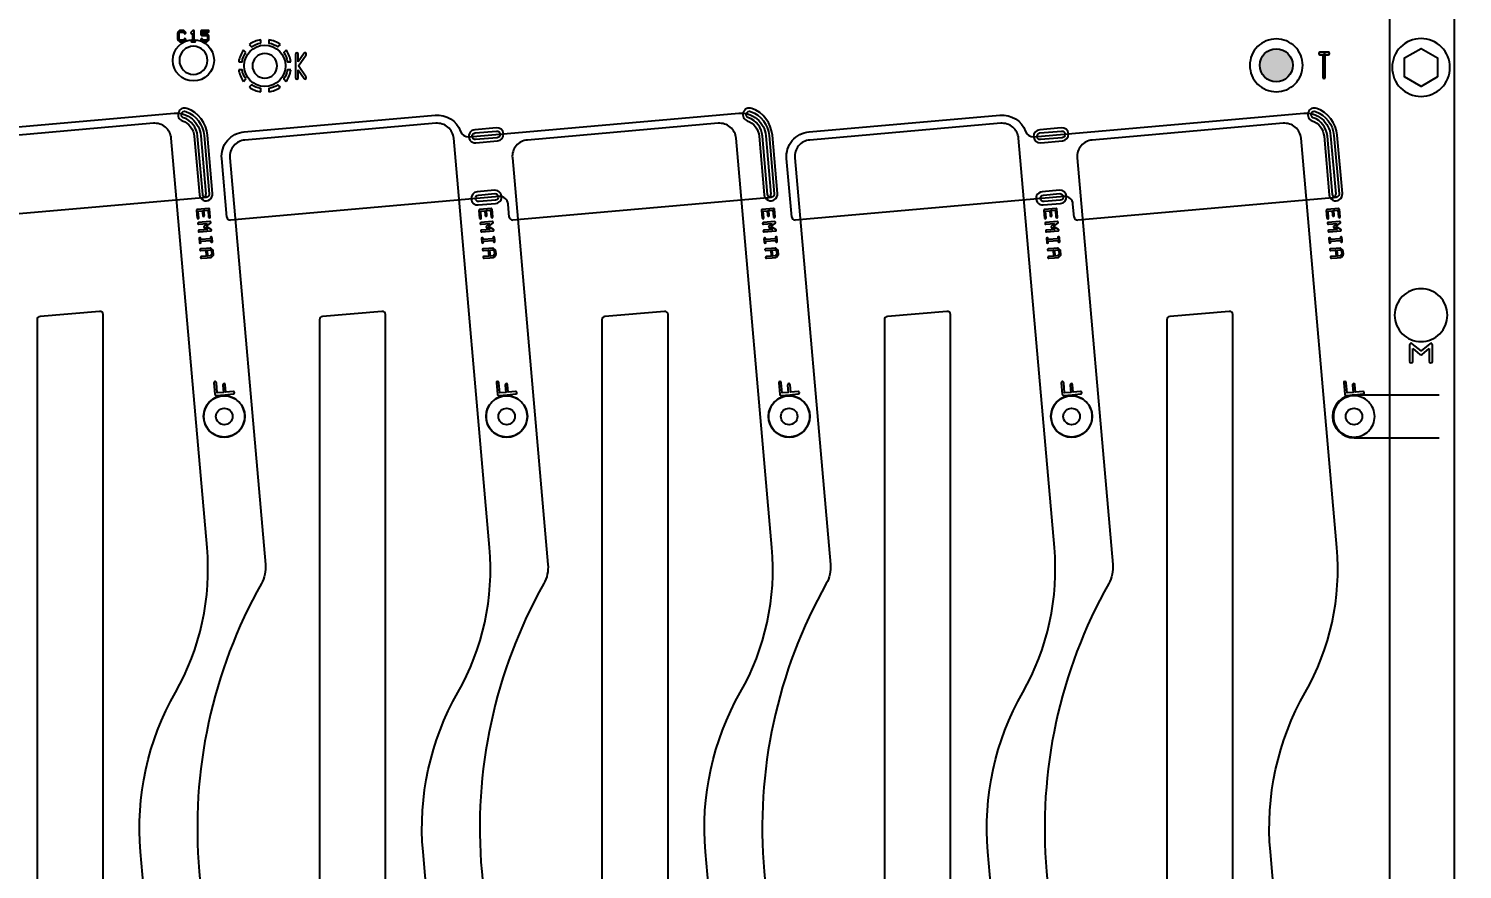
# Model space of a CAD drawing. Extents: x 2864 to 3941, y 2420 to 3182.
# Drawn here: x 3705.6 to 3792.4, y 2698.1 to 2749 of the extents above; entities that cross this region are included whole.
import ezdxf

# ---------------------------------------------------------------- set-up
doc = ezdxf.new("R2010")
doc.units = 0
for name, color, linetype in [('ada-b', 3, 'Continuous'), ('btr2_panel', 7, 'Continuous'), ('emi-panel', 2, 'Continuous'), ('emia-block-b', 5, 'Continuous')]:
    doc.layers.add(name, color=color, linetype=linetype)
doc.styles.get("Standard").update_dxf_attribs({"font": 'simplex.shx', "height": 2.7})

msp = doc.modelspace()

# ---------------------------------------------------------------- hatches: boundary and pattern name
at = {"layer": 'emia-block-b', "linetype": 'Continuous'}
msp.add_hatch(color=256, dxfattribs=at).paths.add_polyline_path([(3782.16024, 2746.80596, 1), (3780.16024, 2746.80596, 1)])

# ---------------------------------------------------------------- linework, layer by layer
at = {"layer": 'ada-b', "linetype": 'Continuous'}
for points in [[(3710.1348, 2669.41597), (3710.13502, 2731.70777, 0.440004), (3709.91759, 2731.907), (3706.31713, 2731.592, 0.388891), (3706.13456, 2731.39276), (3706.13462, 2673.78117, -0.440016), (3705.9172, 2673.58193), (3702.63462, 2673.86914, 1), (3702.28616, 2669.88432), (3709.91738, 2669.21674, 0.44002)], [(3710.13491, 2669.41598), (3710.13502, 2731.70777, 0.440004), (3709.91759, 2731.907), (3706.31713, 2731.592, 0.388891), (3706.13456, 2731.39276), (3706.13453, 2669.7309, 0.388895), (3706.31711, 2669.53166), (3709.91746, 2669.21672, 0.440063)], [(3727.2348, 2669.41597), (3727.23502, 2731.70777, 0.440004), (3727.01759, 2731.907), (3723.41713, 2731.592, 0.388891), (3723.23456, 2731.39276), (3723.23462, 2673.78117, -0.440016), (3723.0172, 2673.58193), (3719.73462, 2673.86914, 1), (3719.38616, 2669.88432), (3727.01738, 2669.21674, 0.44002)], [(3727.23491, 2669.41598), (3727.23502, 2731.70777, 0.440004), (3727.01759, 2731.907), (3723.41713, 2731.592, 0.388891), (3723.23456, 2731.39276), (3723.23453, 2669.7309, 0.388895), (3723.41711, 2669.53166), (3727.01746, 2669.21672, 0.440063)], [(3744.3348, 2669.41597), (3744.33502, 2731.70777, 0.440004), (3744.11759, 2731.907), (3740.51713, 2731.592, 0.388891), (3740.33456, 2731.39276), (3740.33462, 2673.78117, -0.440016), (3740.1172, 2673.58193), (3736.83462, 2673.86914, 1), (3736.48616, 2669.88432), (3744.11738, 2669.21674, 0.44002)], [(3744.33491, 2669.41598), (3744.33502, 2731.70777, 0.440004), (3744.11759, 2731.907), (3740.51713, 2731.592, 0.388891), (3740.33456, 2731.39276), (3740.33453, 2669.7309, 0.388895), (3740.51711, 2669.53166), (3744.11746, 2669.21672, 0.440063)], [(3761.4348, 2669.41597), (3761.43502, 2731.70777, 0.440004), (3761.21759, 2731.907), (3757.61713, 2731.592, 0.388891), (3757.43456, 2731.39276), (3757.43462, 2673.78117, -0.440016), (3757.2172, 2673.58193), (3753.93462, 2673.86914, 1), (3753.58616, 2669.88432), (3761.21738, 2669.21674, 0.44002)], [(3761.43491, 2669.41598), (3761.43502, 2731.70777, 0.440004), (3761.21759, 2731.907), (3757.61713, 2731.592, 0.388891), (3757.43456, 2731.39276), (3757.43453, 2669.7309, 0.388895), (3757.61711, 2669.53166), (3761.21746, 2669.21672, 0.440063)], [(3778.5348, 2669.41597), (3778.53502, 2731.70777, 0.440004), (3778.31759, 2731.907), (3774.71713, 2731.592, 0.388891), (3774.53456, 2731.39276), (3774.53462, 2673.78117, -0.440016), (3774.3172, 2673.58193), (3771.03462, 2673.86914, 1), (3770.68616, 2669.88432), (3778.31738, 2669.21674, 0.44002)], [(3778.53491, 2669.41598), (3778.53502, 2731.70777, 0.440004), (3778.31759, 2731.907), (3774.71713, 2731.592, 0.388891), (3774.53456, 2731.39276), (3774.53453, 2669.7309, 0.388895), (3774.71711, 2669.53166), (3778.31746, 2669.21672, 0.440063)]]:
    msp.add_lwpolyline(points, format="xyb", close=True, dxfattribs=at)
at = {"layer": 'btr2_panel'}
for p, q in [((3715.59558, 2748.22403), (3715.69492, 2748.22403)), ((3719.67299, 2748.15358), (3719.67299, 2748.35643)), ((3718.77217, 2747.57334), (3718.62873, 2747.71678)), ((3718.62874, 2745.83538), (3718.77217, 2745.97882)), ((3716.66658, 2736.87186), (3716.36582, 2737.03646)), ((3733.76658, 2736.87186), (3733.46582, 2737.03646)), ((3750.86658, 2736.87186), (3750.56582, 2737.03646)), ((3767.96658, 2736.87186), (3767.66582, 2737.03646)), ((3785.06658, 2736.87186), (3784.76582, 2737.03646))]:
    msp.add_line(p, q, dxfattribs=at)
at = {"layer": 'btr2_panel', "linetype": 'Continuous'}
for points in [[(3791.92299, 2836.18276), (3791.92299, 2659.66941, -0.044688), (3792.42299, 2659.26645), (3792.42299, 2654.08572, -0.044688), (3791.92299, 2653.68276), (3791.92299, 2648.92608, 0.414215), (3790.67299, 2647.67608, 0.414215), (3791.92299, 2646.42608), (3791.92299, 2643.67608), (3537.92299, 2643.67608)], [(3715.69492, 2748.22403, 1), (3715.69492, 2748.32403), (3715.64558, 2748.32403), (3715.64558, 2748.87006, 0.669786), (3715.56007, 2748.90526), (3715.46089, 2748.80608, 1), (3715.5316, 2748.73537), (3715.54558, 2748.74935)], [(3715.54558, 2748.74935), (3715.54558, 2748.32403), (3715.49625, 2748.32403, 1), (3715.49625, 2748.22403), (3715.59558, 2748.22403)], [(3718.98229, 2748.07033), (3719.12573, 2747.9269, -0.106991), (3719.67299, 2748.15358)], [(3720.17299, 2748.35643), (3720.17299, 2748.15358, -0.106992), (3720.72025, 2747.9269), (3720.86368, 2748.07033)], [(3718.34264, 2747.02608), (3718.54549, 2747.02608, -0.106992), (3718.77217, 2747.57334)], [(3721.21724, 2747.71678), (3721.0738, 2747.57334, -0.106991), (3721.30048, 2747.02608), (3721.50333, 2747.02608)], [(3721.94032, 2747.01165), (3721.94032, 2747.491, 1), (3721.79032, 2747.491), (3721.79032, 2746.0506, 1), (3721.94032, 2746.0506), (3721.94032, 2746.52995)], [(3722.42375, 2746.09318), (3721.95642, 2746.7708), (3722.42375, 2747.44842, 1), (3722.30027, 2747.53358), (3721.94032, 2747.01165)], [(3718.77217, 2745.97882, -0.106993), (3718.54549, 2746.52608), (3718.34264, 2746.52608)], [(3721.50333, 2746.52608), (3721.30048, 2746.52608, -0.106992), (3721.0738, 2745.97882), (3721.21724, 2745.83538)], [(3721.94032, 2746.52995), (3722.30027, 2746.00802, 1), (3722.42375, 2746.09318)], [(3719.67299, 2745.19573), (3719.67299, 2745.39858, -0.106992), (3719.12573, 2745.62527), (3718.98229, 2745.48183)], [(3720.86368, 2745.48183), (3720.72025, 2745.62527, -0.106991), (3720.17299, 2745.39858), (3720.17299, 2745.19573)], [(3715.20555, 2744.19751, 1), (3714.93259, 2743.44552, -0.291712), (3715.65308, 2742.5074), (3715.96265, 2738.96908, 1), (3716.7596, 2739.0388)], [(3716.56036, 2739.02137, -1), (3716.16188, 2738.98651), (3715.85232, 2742.52483, 0.29171), (3715.00083, 2743.63351, -1), (3715.13731, 2744.00951)], [(3715.13731, 2744.00951, -0.291711), (3716.2508, 2742.55969), (3716.56036, 2739.02137)], [(3716.7596, 2739.0388), (3716.45004, 2742.57712, 0.291712), (3715.20555, 2744.19751)], [(3749.40555, 2744.19751, 1), (3749.13259, 2743.44552, -0.291712), (3749.85308, 2742.5074), (3750.16265, 2738.96908, 1), (3750.9596, 2739.0388)], [(3750.76036, 2739.02137, -1), (3750.36188, 2738.98651), (3750.05232, 2742.52483, 0.29171), (3749.20083, 2743.63351, -1), (3749.33731, 2744.00951)], [(3749.33731, 2744.00951, -0.291711), (3750.4508, 2742.55969), (3750.76036, 2739.02137)], [(3750.9596, 2739.0388), (3750.65004, 2742.57712, 0.291712), (3749.40555, 2744.19751)], [(3783.60555, 2744.19751, 1), (3783.33259, 2743.44552, -0.291712), (3784.05308, 2742.5074), (3784.36265, 2738.96908, 1), (3785.1596, 2739.0388)], [(3784.96036, 2739.02137, -1), (3784.56188, 2738.98651), (3784.25232, 2742.52483, 0.29171), (3783.40083, 2743.63351, -1), (3783.53731, 2744.00951)], [(3783.53731, 2744.00951, -0.291711), (3784.6508, 2742.55969), (3784.96036, 2739.02137)], [(3785.1596, 2739.0388), (3784.85004, 2742.57712, 0.291712), (3783.60555, 2744.19751)], [(3716.36582, 2737.03646), (3716.63339, 2737.25075, 0.742511), (3716.59782, 2737.33962), (3715.9051, 2737.27902, 1), (3715.91382, 2737.1794), (3716.44202, 2737.22561)], [(3716.47371, 2736.86342), (3715.94551, 2736.81721, 1), (3715.95422, 2736.71759), (3716.64682, 2736.77818, 0.743044), (3716.66658, 2736.87186)], [(3716.44202, 2737.22561), (3716.24487, 2737.06771, 0.53607), (3716.25202, 2736.98474), (3716.47371, 2736.86342)], [(3733.46582, 2737.03646), (3733.73339, 2737.25075, 0.742511), (3733.69782, 2737.33962), (3733.0051, 2737.27902, 1), (3733.01382, 2737.1794), (3733.54202, 2737.22561)], [(3733.57371, 2736.86342), (3733.04551, 2736.81721, 1), (3733.05422, 2736.71759), (3733.74682, 2736.77818, 0.743044), (3733.76658, 2736.87186)], [(3733.54202, 2737.22561), (3733.34487, 2737.06771, 0.53607), (3733.35202, 2736.98474), (3733.57371, 2736.86342)], [(3750.56582, 2737.03646), (3750.83339, 2737.25075, 0.742511), (3750.79782, 2737.33962), (3750.1051, 2737.27902, 1), (3750.11382, 2737.1794), (3750.64202, 2737.22561)], [(3750.67371, 2736.86342), (3750.14551, 2736.81721, 1), (3750.15422, 2736.71759), (3750.84682, 2736.77818, 0.743044), (3750.86658, 2736.87186)], [(3750.64202, 2737.22561), (3750.44487, 2737.06771, 0.53607), (3750.45202, 2736.98474), (3750.67371, 2736.86342)], [(3767.66582, 2737.03646), (3767.93339, 2737.25075, 0.742511), (3767.89782, 2737.33962), (3767.2051, 2737.27902, 1), (3767.21382, 2737.1794), (3767.74202, 2737.22561)], [(3767.77371, 2736.86342), (3767.24551, 2736.81721, 1), (3767.25422, 2736.71759), (3767.94682, 2736.77818, 0.743044), (3767.96658, 2736.87186)], [(3767.74202, 2737.22561), (3767.54487, 2737.06771, 0.53607), (3767.55202, 2736.98474), (3767.77371, 2736.86342)], [(3784.76582, 2737.03646), (3785.03339, 2737.25075, 0.742511), (3784.99782, 2737.33962), (3784.3051, 2737.27902, 1), (3784.31382, 2737.1794), (3784.84202, 2737.22561)], [(3784.87371, 2736.86342), (3784.34551, 2736.81721, 1), (3784.35422, 2736.71759), (3785.04682, 2736.77818, 0.743044), (3785.06658, 2736.87186)], [(3784.84202, 2737.22561), (3784.64487, 2737.06771, 0.53607), (3784.65202, 2736.98474), (3784.87371, 2736.86342)], [(3790.62141, 2728.88057), (3790.62141, 2729.87395, 0.63678), (3790.4572, 2729.95061), (3789.92538, 2729.50743), (3789.39357, 2729.95061, 0.63678), (3789.22936, 2729.87395), (3789.22936, 2728.88057, 1), (3789.42936, 2728.88057), (3789.42936, 2729.66044)], [(3789.42936, 2729.66044), (3789.86137, 2729.30044, 0.362064), (3789.9894, 2729.30044), (3790.42141, 2729.66044)], [(3790.42141, 2729.66044), (3790.42141, 2728.88057, 1), (3790.62141, 2728.88057)]]:
    msp.add_lwpolyline(points, format="xyb", dxfattribs=at)
for points in [[(3715.12961, 2748.33802, 1), (3715.0589, 2748.40873), (3714.97421, 2748.32403), (3714.81696, 2748.32403), (3714.74691, 2748.39408), (3714.74691, 2748.75001), (3714.81696, 2748.82006), (3714.97421, 2748.82006), (3715.0589, 2748.73537, 1), (3715.12961, 2748.80608), (3715.03043, 2748.90526, 0.200121), (3714.99492, 2748.92006), (3714.79625, 2748.92006, 0.200121), (3714.76074, 2748.90526), (3714.66171, 2748.80623, 0.200121), (3714.64691, 2748.77072), (3714.64691, 2748.37337, 0.200121), (3714.66171, 2748.33786), (3714.76074, 2748.23883, 0.200121), (3714.79625, 2748.22403), (3714.99492, 2748.22403, 0.200121), (3715.03043, 2748.23883)], [(3716.54426, 2748.37337), (3716.54426, 2748.57205, 0.200121), (3716.52946, 2748.60756), (3716.43043, 2748.70658, 0.200121), (3716.39492, 2748.72138), (3716.14691, 2748.72138), (3716.14691, 2748.82006), (3716.49426, 2748.82006, 1), (3716.49426, 2748.92006), (3716.09691, 2748.92006, 0.414253), (3716.04691, 2748.87006), (3716.04691, 2748.67138, 0.414253), (3716.09691, 2748.62138), (3716.37421, 2748.62138), (3716.44426, 2748.55134), (3716.44426, 2748.39408), (3716.37421, 2748.32403), (3716.21696, 2748.32403), (3716.13226, 2748.40873, 1), (3716.06155, 2748.33802), (3716.16074, 2748.23883, 0.200121), (3716.19625, 2748.22403), (3716.39492, 2748.22403, 0.200121), (3716.43043, 2748.23883), (3716.52946, 2748.33786, 0.200121)], [(3782.76019, 2746.80596, 0.414214), (3781.16024, 2748.4059, 0.414214), (3779.5603, 2746.80596, 0.414214), (3781.16024, 2745.20601, 0.414214)], [(3791.67299, 2746.67608, 0.414215), (3789.92299, 2748.42608, 0.414215), (3788.17299, 2746.67608, 0.414215), (3789.92299, 2744.92608, 0.414215)], [(3716.45083, 2747.10739, 0.414215), (3715.60083, 2747.95739, 0.414215), (3714.75083, 2747.10739, 0.414215), (3715.60083, 2746.25739, 0.414215)], [(3720.67299, 2746.77608, 0.414216), (3719.92299, 2747.52608, 0.414216), (3719.17299, 2746.77608, 0.414216), (3719.92299, 2746.02608, 0.414216)], [(3784.29926, 2747.44587, 1), (3784.29926, 2747.59587), (3784.05092, 2747.59587), (3783.80257, 2747.59587, 1), (3783.80257, 2747.44587), (3783.97592, 2747.44587), (3783.97592, 2746.08048, 1), (3784.12592, 2746.08048), (3784.12592, 2747.44587)], [(3716.52299, 2678.84536, 0.145892), (3714.78788, 2687.29719, -0.101585), (3712.88035, 2693.69528), (3712.401, 2699.17421, -0.152268), (3714.50892, 2708.82848, 0.152268), (3716.42597, 2717.61012), (3714.25841, 2742.38538, 0.414215), (3713.17507, 2743.29442), (3701.61928, 2742.28342, 0.414215), (3700.71024, 2741.20007), (3702.86427, 2716.57941, -0.151039), (3702.61521, 2715.42479, 0.151026), (3698.85283, 2697.9889), (3699.33217, 2692.50997, 0.100411), (3702.73641, 2680.99401, -0.144694), (3702.9619, 2679.88277), (3701.3932, 2661.95482, 0.414156), (3702.30229, 2660.87153), (3713.85812, 2659.86035, 0.414232), (3714.94148, 2660.76932)], [(3733.62299, 2678.84536, 0.145892), (3731.88788, 2687.29719, -0.101585), (3729.98035, 2693.69528), (3729.501, 2699.17421, -0.152268), (3731.60892, 2708.82848, 0.152268), (3733.52597, 2717.61012), (3731.35841, 2742.38538, 0.414215), (3730.27507, 2743.29442), (3718.71928, 2742.28342, 0.414215), (3717.81024, 2741.20007), (3719.96427, 2716.57941, -0.151039), (3719.71521, 2715.42479, 0.151026), (3715.95283, 2697.9889), (3716.43217, 2692.50997, 0.100411), (3719.83641, 2680.99401, -0.144694), (3720.0619, 2679.88277), (3718.4932, 2661.95482, 0.414156), (3719.40229, 2660.87153), (3730.95812, 2659.86035, 0.414232), (3732.04148, 2660.76932)], [(3734.01208, 2742.22569, 1), (3733.94236, 2743.02265), (3732.63518, 2742.90828, 1), (3732.70491, 2742.11133)], [(3733.99465, 2742.42493), (3732.68747, 2742.31057, -1), (3732.65261, 2742.70905), (3733.95979, 2742.82341, -1)], [(3750.72299, 2678.84536, 0.145892), (3748.98788, 2687.29719, -0.101585), (3747.08035, 2693.69528), (3746.601, 2699.17421, -0.152268), (3748.70892, 2708.82848, 0.152268), (3750.62597, 2717.61012), (3748.45841, 2742.38538, 0.414215), (3747.37507, 2743.29442), (3735.81928, 2742.28342, 0.414215), (3734.91024, 2741.20007), (3737.06427, 2716.57941, -0.151039), (3736.81521, 2715.42479, 0.151026), (3733.05283, 2697.9889), (3733.53217, 2692.50997, 0.100411), (3736.93641, 2680.99401, -0.144694), (3737.1619, 2679.88277), (3735.5932, 2661.95482, 0.414156), (3736.50229, 2660.87153), (3748.05812, 2659.86035, 0.414232), (3749.14148, 2660.76932)], [(3767.82299, 2678.84536, 0.145892), (3766.08788, 2687.29719, -0.101585), (3764.18035, 2693.69528), (3763.701, 2699.17421, -0.152268), (3765.80892, 2708.82848, 0.152268), (3767.72597, 2717.61012), (3765.55841, 2742.38538, 0.414215), (3764.47507, 2743.29442), (3752.91928, 2742.28342, 0.414215), (3752.01024, 2741.20007), (3754.16427, 2716.57941, -0.151039), (3753.91521, 2715.42479, 0.151026), (3750.15283, 2697.9889), (3750.63217, 2692.50997, 0.100411), (3754.03641, 2680.99401, -0.144694), (3754.2619, 2679.88277), (3752.6932, 2661.95482, 0.414156), (3753.60229, 2660.87153), (3765.15812, 2659.86035, 0.414232), (3766.24148, 2660.76932)], [(3768.21208, 2742.22569, 1), (3768.14236, 2743.02265), (3766.83518, 2742.90828, 1), (3766.90491, 2742.11133)], [(3768.19465, 2742.42493), (3766.88747, 2742.31057, -1), (3766.85261, 2742.70905), (3768.15979, 2742.82341, -1)], [(3784.92299, 2678.84536, 0.145892), (3783.18788, 2687.29719, -0.101585), (3781.28035, 2693.69528), (3780.801, 2699.17421, -0.152268), (3782.90892, 2708.82848, 0.152268), (3784.82597, 2717.61012), (3782.65841, 2742.38538, 0.414215), (3781.57507, 2743.29442), (3770.01928, 2742.28342, 0.414215), (3769.11024, 2741.20007), (3771.26427, 2716.57941, -0.151039), (3771.01521, 2715.42479, 0.151026), (3767.25283, 2697.9889), (3767.73217, 2692.50997, 0.100411), (3771.13641, 2680.99401, -0.144694), (3771.3619, 2679.88277), (3769.7932, 2661.95482, 0.414156), (3770.70229, 2660.87153), (3782.25812, 2659.86035, 0.414232), (3783.34148, 2660.76932)], [(3733.89833, 2738.4399, 1), (3733.8286, 2739.23686), (3732.77917, 2739.14504, 1), (3732.8489, 2738.34809)], [(3733.88089, 2738.63914), (3732.89948, 2738.55328, -1), (3732.86462, 2738.95176), (3733.84603, 2739.03762, -1)], [(3768.09833, 2738.4399, 1), (3768.0286, 2739.23686), (3766.97917, 2739.14504, 1), (3767.0489, 2738.34809)], [(3768.08089, 2738.63914), (3767.09948, 2738.55328, -1), (3767.06462, 2738.95176), (3768.04603, 2739.03762, -1)], [(3716.62267, 2737.62931), (3716.58226, 2738.09113, 0.414255), (3716.5281, 2738.13658), (3715.83538, 2738.07597, 0.414255), (3715.78993, 2738.02181), (3715.83033, 2737.55999, 1), (3715.92995, 2737.56871), (3715.8939, 2737.98071), (3716.14064, 2738.0023), (3716.16659, 2737.70575, 1), (3716.26621, 2737.71446), (3716.24026, 2738.01101), (3716.487, 2738.0326), (3716.52305, 2737.6206, 1)], [(3733.72267, 2737.62931), (3733.68226, 2738.09113, 0.414255), (3733.6281, 2738.13658), (3732.93538, 2738.07597, 0.414255), (3732.88993, 2738.02181), (3732.93033, 2737.55999, 1), (3733.02995, 2737.56871), (3732.9939, 2737.98071), (3733.24064, 2738.0023), (3733.26659, 2737.70575, 1), (3733.36621, 2737.71446), (3733.34026, 2738.01101), (3733.587, 2738.0326), (3733.62305, 2737.6206, 1)], [(3750.82267, 2737.62931), (3750.78226, 2738.09113, 0.414255), (3750.7281, 2738.13658), (3750.03538, 2738.07597, 0.414255), (3749.98993, 2738.02181), (3750.03033, 2737.55999, 1), (3750.12995, 2737.56871), (3750.0939, 2737.98071), (3750.34064, 2738.0023), (3750.36659, 2737.70575, 1), (3750.46621, 2737.71446), (3750.44026, 2738.01101), (3750.687, 2738.0326), (3750.72305, 2737.6206, 1)], [(3767.92267, 2737.62931), (3767.88226, 2738.09113, 0.414255), (3767.8281, 2738.13658), (3767.13538, 2738.07597, 0.414255), (3767.08993, 2738.02181), (3767.13033, 2737.55999, 1), (3767.22995, 2737.56871), (3767.1939, 2737.98071), (3767.44064, 2738.0023), (3767.46659, 2737.70575, 1), (3767.56621, 2737.71446), (3767.54026, 2738.01101), (3767.787, 2738.0326), (3767.82305, 2737.6206, 1)], [(3785.02267, 2737.62931), (3784.98226, 2738.09113, 0.414255), (3784.9281, 2738.13658), (3784.23538, 2738.07597, 0.414255), (3784.18993, 2738.02181), (3784.23033, 2737.55999, 1), (3784.32995, 2737.56871), (3784.2939, 2737.98071), (3784.54064, 2738.0023), (3784.56659, 2737.70575, 1), (3784.66621, 2737.71446), (3784.64026, 2738.01101), (3784.887, 2738.0326), (3784.92305, 2737.6206, 1)], [(3716.75201, 2736.15085), (3716.74192, 2736.2662), (3716.7419, 2736.26641), (3716.73181, 2736.38176, 1), (3716.63219, 2736.37305), (3716.63794, 2736.3074), (3716.04484, 2736.25551), (3716.0391, 2736.32116, 1), (3715.93948, 2736.31244), (3715.95968, 2736.08153, 1), (3716.0593, 2736.09025), (3716.05356, 2736.15589), (3716.64665, 2736.20778), (3716.65239, 2736.14214, 1)], [(3733.85201, 2736.15085), (3733.84192, 2736.2662), (3733.8419, 2736.26641), (3733.83181, 2736.38176, 1), (3733.73219, 2736.37305), (3733.73794, 2736.3074), (3733.14484, 2736.25551), (3733.1391, 2736.32116, 1), (3733.03948, 2736.31244), (3733.05968, 2736.08153, 1), (3733.1593, 2736.09025), (3733.15356, 2736.15589), (3733.74665, 2736.20778), (3733.75239, 2736.14214, 1)], [(3750.95201, 2736.15085), (3750.94192, 2736.2662), (3750.9419, 2736.26641), (3750.93181, 2736.38176, 1), (3750.83219, 2736.37305), (3750.83794, 2736.3074), (3750.24484, 2736.25551), (3750.2391, 2736.32116, 1), (3750.13948, 2736.31244), (3750.15968, 2736.08153, 1), (3750.2593, 2736.09025), (3750.25356, 2736.15589), (3750.84665, 2736.20778), (3750.85239, 2736.14214, 1)], [(3768.05201, 2736.15085), (3768.04192, 2736.2662), (3768.0419, 2736.26641), (3768.03181, 2736.38176, 1), (3767.93219, 2736.37305), (3767.93794, 2736.3074), (3767.34484, 2736.25551), (3767.3391, 2736.32116, 1), (3767.23948, 2736.31244), (3767.25968, 2736.08153, 1), (3767.3593, 2736.09025), (3767.35356, 2736.15589), (3767.94665, 2736.20778), (3767.95239, 2736.14214, 1)], [(3785.15201, 2736.15085), (3785.14192, 2736.2662), (3785.1419, 2736.26641), (3785.13181, 2736.38176, 1), (3785.03219, 2736.37305), (3785.03794, 2736.3074), (3784.44484, 2736.25551), (3784.4391, 2736.32116, 1), (3784.33948, 2736.31244), (3784.35968, 2736.08153, 1), (3784.4593, 2736.09025), (3784.45356, 2736.15589), (3785.04665, 2736.20778), (3785.05239, 2736.14214, 1)], [(3716.82172, 2735.35409), (3716.80156, 2735.58461, 0.2), (3716.78387, 2735.61875), (3716.65832, 2735.7241, 0.199997), (3716.62163, 2735.73559), (3716.39127, 2735.71544), (3716.39055, 2735.71538), (3716.04455, 2735.68511, 1), (3716.05327, 2735.58549), (3716.34982, 2735.61143), (3716.38151, 2735.24924), (3716.08496, 2735.22329, 1), (3716.09367, 2735.12367), (3716.43989, 2735.15396), (3716.44017, 2735.15399), (3716.67074, 2735.17416, 0.2), (3716.70488, 2735.19185), (3716.81023, 2735.3174, 0.199997)], [(3733.92172, 2735.35409), (3733.90156, 2735.58461, 0.2), (3733.88387, 2735.61875), (3733.75832, 2735.7241, 0.199997), (3733.72163, 2735.73559), (3733.49127, 2735.71544), (3733.49055, 2735.71538), (3733.14455, 2735.68511, 1), (3733.15327, 2735.58549), (3733.44982, 2735.61143), (3733.48151, 2735.24924), (3733.18496, 2735.22329, 1), (3733.19367, 2735.12367), (3733.53989, 2735.15396), (3733.54017, 2735.15399), (3733.77074, 2735.17416, 0.2), (3733.80488, 2735.19185), (3733.91023, 2735.3174, 0.199997)], [(3751.02172, 2735.35409), (3751.00156, 2735.58461, 0.2), (3750.98387, 2735.61875), (3750.85832, 2735.7241, 0.199997), (3750.82163, 2735.73559), (3750.59127, 2735.71544), (3750.59055, 2735.71538), (3750.24455, 2735.68511, 1), (3750.25327, 2735.58549), (3750.54982, 2735.61143), (3750.58151, 2735.24924), (3750.28496, 2735.22329, 1), (3750.29367, 2735.12367), (3750.63989, 2735.15396), (3750.64017, 2735.15399), (3750.87074, 2735.17416, 0.2), (3750.90488, 2735.19185), (3751.01023, 2735.3174, 0.199997)], [(3768.12172, 2735.35409), (3768.10156, 2735.58461, 0.2), (3768.08387, 2735.61875), (3767.95832, 2735.7241, 0.199997), (3767.92163, 2735.73559), (3767.69127, 2735.71544), (3767.69055, 2735.71538), (3767.34455, 2735.68511, 1), (3767.35327, 2735.58549), (3767.64982, 2735.61143), (3767.68151, 2735.24924), (3767.38496, 2735.22329, 1), (3767.39367, 2735.12367), (3767.73989, 2735.15396), (3767.74017, 2735.15399), (3767.97074, 2735.17416, 0.2), (3768.00488, 2735.19185), (3768.11023, 2735.3174, 0.199997)], [(3785.22172, 2735.35409), (3785.20156, 2735.58461, 0.2), (3785.18387, 2735.61875), (3785.05832, 2735.7241, 0.199997), (3785.02163, 2735.73559), (3784.79127, 2735.71544), (3784.79055, 2735.71538), (3784.44455, 2735.68511, 1), (3784.45327, 2735.58549), (3784.74982, 2735.61143), (3784.78151, 2735.24924), (3784.48496, 2735.22329, 1), (3784.49367, 2735.12367), (3784.83989, 2735.15396), (3784.84017, 2735.15399), (3785.07074, 2735.17416, 0.2), (3785.10488, 2735.19185), (3785.21023, 2735.3174, 0.199997)], [(3791.52299, 2731.67608, 0.414215), (3789.92299, 2733.27608, 0.414215), (3788.32299, 2731.67608, 0.414215), (3789.92299, 2730.07608, 0.414215)], [(3718.02148, 2726.9056, 1), (3718.00841, 2727.05503), (3717.56359, 2727.01611), (3717.52467, 2727.46093, 1), (3717.37524, 2727.44786), (3717.41416, 2727.00304), (3717.04405, 2726.97066), (3716.98998, 2727.58866, 1), (3716.84055, 2727.57559), (3716.90115, 2726.88287, 0.414234), (3716.98241, 2726.81469), (3717.5015, 2726.86011), (3717.50239, 2726.86018)], [(3735.12148, 2726.9056, 1), (3735.10841, 2727.05503), (3734.66359, 2727.01611), (3734.62467, 2727.46093, 1), (3734.47524, 2727.44786), (3734.51416, 2727.00304), (3734.14405, 2726.97066), (3734.08998, 2727.58866, 1), (3733.94055, 2727.57559), (3734.00115, 2726.88287, 0.414234), (3734.08241, 2726.81469), (3734.6015, 2726.86011), (3734.60239, 2726.86018)], [(3752.22148, 2726.9056, 1), (3752.20841, 2727.05503), (3751.76359, 2727.01611), (3751.72467, 2727.46093, 1), (3751.57524, 2727.44786), (3751.61416, 2727.00304), (3751.24405, 2726.97066), (3751.18998, 2727.58866, 1), (3751.04055, 2727.57559), (3751.10115, 2726.88287, 0.414234), (3751.18241, 2726.81469), (3751.7015, 2726.86011), (3751.70239, 2726.86018)], [(3769.32148, 2726.9056, 1), (3769.30841, 2727.05503), (3768.86359, 2727.01611), (3768.82467, 2727.46093, 1), (3768.67524, 2727.44786), (3768.71416, 2727.00304), (3768.34405, 2726.97066), (3768.28998, 2727.58866, 1), (3768.14055, 2727.57559), (3768.20115, 2726.88287, 0.414234), (3768.28241, 2726.81469), (3768.8015, 2726.86011), (3768.80239, 2726.86018)], [(3786.42148, 2726.9056, 1), (3786.40841, 2727.05503), (3785.96359, 2727.01611), (3785.92467, 2727.46093, 1), (3785.77524, 2727.44786), (3785.81416, 2727.00304), (3785.44405, 2726.97066), (3785.38998, 2727.58866, 1), (3785.24055, 2727.57559), (3785.30115, 2726.88287, 0.414234), (3785.38241, 2726.81469), (3785.9015, 2726.86011), (3785.90239, 2726.86018)], [(3718.71724, 2725.54396, 0.414215), (3717.46724, 2726.79396, 0.414215), (3716.21724, 2725.54396, 0.414215), (3717.46724, 2724.29396, 0.414215)], [(3735.81724, 2725.54396, 0.414215), (3734.56724, 2726.79396, 0.414215), (3733.31724, 2725.54396, 0.414215), (3734.56724, 2724.29396, 0.414215)], [(3752.91724, 2725.54396, 0.414215), (3751.66724, 2726.79396, 0.414215), (3750.41724, 2725.54396, 0.414215), (3751.66724, 2724.29396, 0.414215)], [(3770.01724, 2725.54396, 0.414215), (3768.76724, 2726.79396, 0.414215), (3767.51724, 2725.54396, 0.414215), (3768.76724, 2724.29396, 0.414215)], [(3787.11724, 2725.54396, 0.414215), (3785.86724, 2726.79396, 0.414215), (3784.61724, 2725.54396, 0.414215), (3785.86724, 2724.29396, 0.414215)], [(3717.96724, 2725.54396, -0.414217), (3717.46724, 2725.04396, -0.414217), (3716.96724, 2725.54396, -0.414217), (3717.46724, 2726.04396, -0.414217)], [(3735.06724, 2725.54396, -0.414217), (3734.56724, 2725.04396, -0.414217), (3734.06724, 2725.54396, -0.414217), (3734.56724, 2726.04396, -0.414217)], [(3752.16724, 2725.54396, -0.414217), (3751.66724, 2725.04396, -0.414217), (3751.16724, 2725.54396, -0.414217), (3751.66724, 2726.04396, -0.414217)], [(3769.26724, 2725.54396, -0.414217), (3768.76724, 2725.04396, -0.414217), (3768.26724, 2725.54396, -0.414217), (3768.76724, 2726.04396, -0.414217)], [(3786.36724, 2725.54396, -0.414217), (3785.86724, 2725.04396, -0.414217), (3785.36724, 2725.54396, -0.414217), (3785.86724, 2726.04396, -0.414217)]]:
    msp.add_lwpolyline(points, format="xyb", close=True, dxfattribs=at)
for points in [[(3790.92299, 2746.09873), (3789.92299, 2745.52138), (3788.92299, 2746.09873), (3788.92299, 2747.25343), (3789.92299, 2747.83078), (3790.92299, 2747.25343)], [(3716.72031, 2735.36582), (3716.64159, 2735.27199), (3716.48113, 2735.25795), (3716.44944, 2735.62015), (3716.6099, 2735.63418), (3716.70372, 2735.55546)], [(3733.82031, 2735.36582), (3733.74159, 2735.27199), (3733.58113, 2735.25795), (3733.54944, 2735.62015), (3733.7099, 2735.63418), (3733.80372, 2735.55546)], [(3750.92031, 2735.36582), (3750.84159, 2735.27199), (3750.68113, 2735.25795), (3750.64944, 2735.62015), (3750.8099, 2735.63418), (3750.90372, 2735.55546)], [(3768.02031, 2735.36582), (3767.94159, 2735.27199), (3767.78113, 2735.25795), (3767.74944, 2735.62015), (3767.9099, 2735.63418), (3768.00372, 2735.55546)], [(3785.12031, 2735.36582), (3785.04159, 2735.27199), (3784.88113, 2735.25795), (3784.84944, 2735.62015), (3785.0099, 2735.63418), (3785.10372, 2735.55546)]]:
    msp.add_lwpolyline(points, close=True, dxfattribs=at)
at = {"layer": 'btr2_panel'}
for centre, start, end in [((3719.92298, 2746.77608), 98.989222, 126.010598), ((3719.92299, 2746.77608), 53.989402, 81.010778), ((3719.92299, 2746.77608), 143.989402, 171.010778), ((3719.92299, 2746.77608), 8.989222, 36.010598), ((3719.92299, 2746.77608), 188.989389, 216.010785), ((3719.92299, 2746.77608), 323.989402, 351.010778), ((3719.92299, 2746.77608), 233.989373, 261.01066), ((3719.92299, 2746.77608), 278.989222, 306.010598)]:
    msp.add_arc(centre, 1.6, start, end, dxfattribs=at)
at = {"layer": 'emi-panel'}
for p, q in [((3716.17931, 2738.78727), (3700.73838, 2737.43637)), ((3734.11115, 2738.86005), (3717.83838, 2737.43637)), ((3750.37931, 2738.78727), (3734.93838, 2737.43637)), ((3768.31115, 2738.86005), (3752.03838, 2737.43637)), ((3784.57931, 2738.78727), (3769.13838, 2737.43637)), ((3734.72171, 2737.61817), (3734.65282, 2738.40553)), ((3768.92171, 2737.61817), (3768.85282, 2738.40553)), ((3785.86724, 2726.84396), (3791.02049, 2726.84396)), ((3785.86724, 2726.84396), (3791.02049, 2726.84396)), ((3785.86724, 2724.24396), (3791.02049, 2724.24396)), ((3785.86724, 2724.24396), (3791.02049, 2724.24396))]:
    msp.add_line(p, q, dxfattribs=at)
at = {"layer": 'emi-panel', "linetype": 'Continuous'}
msp.add_lwpolyline([(3788.02299, 2646.67608), (3538.02299, 2646.67608), (3538.02299, 3035.67608), (3788.02299, 3035.67608)], close=True, dxfattribs=at)
for points in [[(3698.08749, 2742.47634), (3714.42654, 2743.90582, -0.414215), (3716.05156, 2742.54226), (3716.36112, 2739.00394)], [(3717.62171, 2737.61817), (3717.31215, 2741.15649, -0.414215), (3718.6757, 2742.78152), (3730.23149, 2743.79252, -0.340733), (3731.77425, 2742.80484)], [(3732.28749, 2742.47634), (3748.62654, 2743.90582, -0.414215), (3750.25156, 2742.54226), (3750.56112, 2739.00394)], [(3751.82171, 2737.61817), (3751.51215, 2741.15649, -0.414215), (3752.8757, 2742.78152), (3764.43149, 2743.79252, -0.340733), (3765.97425, 2742.80484)], [(3766.48749, 2742.47634), (3782.82654, 2743.90582, -0.414215), (3784.45156, 2742.54226), (3784.76112, 2739.00394)]]:
    msp.add_lwpolyline(points, format="xyb", dxfattribs=at)
at = {"layer": 'emi-panel'}
for centre, radius in [((3715.60083, 2747.10739), 1.25), ((3719.92299, 2746.77608), 1.25), ((3781.16024, 2746.80596), 1), ((3717.46724, 2725.54396), 1.25), ((3734.56724, 2725.54396), 1.25), ((3751.66724, 2725.54396), 1.25), ((3768.76724, 2725.54396), 1.25)]:
    msp.add_circle(centre, radius, dxfattribs=at)
for centre, radius, start, end in [((3732.24394, 2742.97348), 0.49904, 199.749674, 275.006724), ((3766.44394, 2742.97348), 0.49904, 199.749674, 275.006724), ((3716.16188, 2738.98651), 0.2, 274.999677, 4.998963), ((3734.15473, 2738.36195), 0.5, 4.999956, 94.999956), ((3750.36188, 2738.98651), 0.2, 274.999677, 4.998963), ((3768.35473, 2738.36195), 0.5, 4.999956, 94.999956), ((3784.56188, 2738.98651), 0.2, 274.999677, 4.998963), ((3717.82095, 2737.63561), 0.2, 185.00039, 274.999677), ((3734.92095, 2737.63561), 0.2, 185.00039, 274.999677), ((3752.02095, 2737.63561), 0.2, 185.00039, 274.999677), ((3769.12095, 2737.63561), 0.2, 185.00039, 274.999677), ((3785.86724, 2725.54396), 1.3, 90, 270), ((3785.86724, 2725.54396), 1.3, 90, 270)]:
    msp.add_arc(centre, radius, start, end, dxfattribs=at)
at = {"layer": 'emia-block-b'}
msp.add_circle((3781.16024, 2746.80596), 1, dxfattribs=at)

# ---------------------------------------------------------------- texts
at = {"layer": 'emia-block-b', "width": 0.5625}
msp.add_text('T', height=1.6, dxfattribs=at).set_placement((3783.77426, 2746.00548))

doc.saveas('drawing.dxf')
